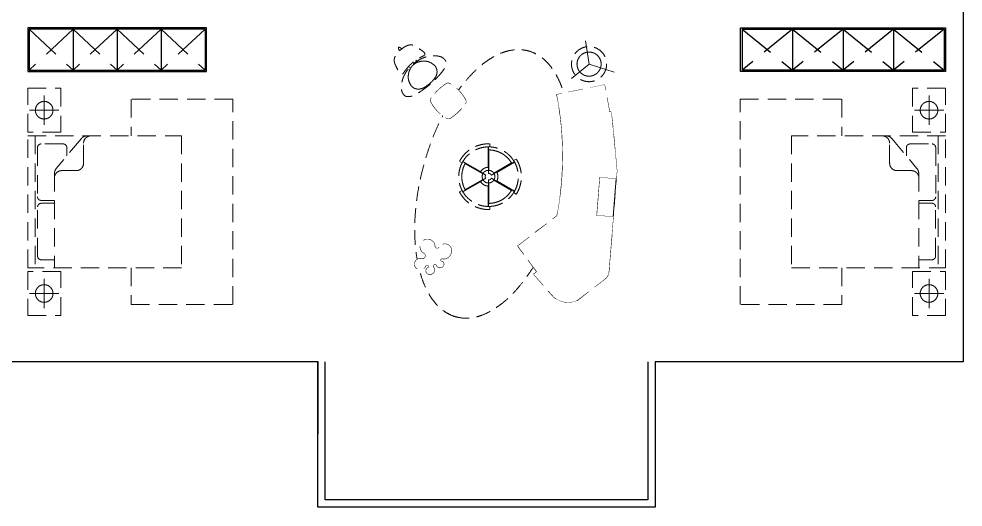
# Model space of a CAD drawing. Extents: x 21921 to 108563, y 14962 to 43474.
# Drawn here: x 84894 to 97774, y 23545 to 30205 of the extents above; entities that cross this region are included whole.
import ezdxf

# ---------------------------------------------------------------- set-up
doc = ezdxf.new("R2010")
doc.units = 0
doc.header["$LTSCALE"] = 1000
doc.header["$MEASUREMENT"] = 0
doc.linetypes.add('DASH', pattern=[0.35, 0.25, -0.1])
doc.linetypes.add('DASHED2', pattern=[0.375, 0.25, -0.125])
for name, color, linetype in [('P平-固定家具（落地到顶）', 134, 'Continuous'), ('WIPEOUT', 250, 'Continuous'), ('平-扶手', 4, 'Continuous')]:
    doc.layers.add(name, color=color, linetype=linetype)
doc.layers.add('平-建筑面积', color=1, linetype='Continuous', plot=False)
doc.layers.add('活动家具', color=53, linetype='DASHED2', lineweight=9)

# ---------------------------------------------------------------- blocks, each defined once
blk = doc.blocks.new('*U16')
at = {"color": 8, "linetype": 'DASH', "ltscale": 333}
for p, q in [((-1250, -425.0533905935008), (-1250, -24.94660940696485)), ((1249.999999999992, -425.053390593268), (1249.999999999992, -24.94660940673202)), ((-1450.053390593268, -225.0000000002328), (-1049.946609406732, -225.0000000002328)), ((1450.05339059326, -225), (1049.946609406725, -225))]:
    blk.add_line(p, q, dxfattribs=at)
blk.add_line((-900.0000000000002, -99.99999513635703), (899.9999999999998, -100.0000048638758))
at = {"lineweight": 9}
for points in [[(-900, -2100.000000000466), (900, -2100.000000000233), (899.9999999999998, 0), (-900.0000000000002, -2.328306436538696e-10)], [(1549.999999999993, 0), (1549.999999999993, -450), (949.9999999999925, -450), (949.9999999999925, 0)], [(-1550, -2.328306436538696e-10), (-1550, -450.0000000002328), (-950.0000000000002, -450.0000000002328), (-950.0000000000002, -2.328306436538696e-10)]]:
    blk.add_lwpolyline(points, close=True, dxfattribs=at)
at = {"color": 8}
for points in [[(-627.0909090881689, -533.9745105059119), (-739.945857986808, -533.9745105059119, -0.4142135623730948), (-789.945857986808, -483.9745105059119), (-789.945857986808, -183.9745105059119, -0.4142135623730951), (-739.945857986808, -133.9745105059119), (-69.88381723745988, -133.9745105059119, -0.4142135623730951), (-19.88381723745988, -183.9745105059119), (-19.88381723745988, -365.9745105059119)], [(789.9458579868003, -365.9745186121436), (789.9458579868003, -184.9745186121436, 0.4142135623730951), (739.9458579868003, -134.9745186121436), (69.76212584098539, -134.9745186123764, 0.4142135623730946), (19.76212584098539, -184.9745186123764), (19.76212584098539, -365.9745186123764)]]:
    blk.add_lwpolyline(points, format="xyb", dxfattribs=at)
for points in [[(-900.0000000000002, -808.736195430276, -0.2222585538757987), (-864.1139402836563, -731.9937517569633), (-453.8385901451113, -389.2320668325992, -0.1757729133651767), (-389.7246498614622, -365.9745105056791), (899.9999999999998, -365.9745210693363)], [(-349.7347078105449, -365.9745107570343, 0.3378679208628964), (-426.0000000000002, -465.9745105059119), (-426.0000000000002, -661.9745105059119, -0.4142135623730951), (-526.0000000000002, -761.9745105059119), (-800.0000000000002, -761.9745105059119, 0.4142135623730951), (-900.0000000000002, -861.9745105059119)]]:
    blk.add_lwpolyline(points, format="xyb")
blk.add_lwpolyline([(900, -1412.635776109935), (1400.370787532855, -1412.635776109935), (1400.370787532855, -2799.999999992026), (-1399.629212467145, -2799.999999992258), (-1399.629212467145, -1412.635776110168), (-900, -1412.635776110168)], dxfattribs=at)
at = {"color": 8, "linetype": 'DASH', "ltscale": 333}
for centre in [(-1250, -225.0000000002328), (1249.999999999992, -225)]:
    blk.add_circle(centre, 120, dxfattribs=at)
blk = doc.blocks.new('*U40')
for p, q in [((2795.499999982398, 0), (0, 0)), ((0, 0), (0, -600)), ((2795.499999982398, -600), (2795.499999982398, 0)), ((0, -600), (2795.499999982398, -600))]:
    blk.add_line(p, q)
at = {"color": 8, "linetype": 'Continuous'}
for p, q in [((2775.499999982398, -19.99999999999977), (20, -20)), ((20, -20), (20, -580)), ((708.8749999955995, -20), (708.8749999955995, -580)), ((1397.749999991199, -20), (1397.749999991199, -580)), ((2086.624999986799, -20), (2086.624999986799, -580)), ((2775.499999982398, -20), (2775.499999982398, -580)), ((20, -580), (2775.499999982398, -580))]:
    blk.add_line(p, q, dxfattribs=at)
at = {"color": 8, "linetype": 'DASH', "ltscale": 2}
for p, q in [((708.8749999955994, -20), (20, -580)), ((20, -20), (708.8749999955994, -580)), ((708.8749999955996, -20), (1397.749999991199, -580)), ((1397.749999991199, -20), (708.8749999955996, -580)), ((2086.624999986799, -20), (1397.749999991199, -580)), ((1397.749999991199, -20), (2086.624999986799, -580)), ((2086.624999986799, -20), (2775.499999982398, -580)), ((2775.499999982398, -20), (2086.624999986799, -580))]:
    blk.add_line(p, q, dxfattribs=at)
at = {"color": 8, "linetype": 'DASH', "ltscale": 90}
blk.add_line((2775.499999982398, -20), (2775.499999982398, -580), dxfattribs=at)
blk = doc.blocks.new('*U49')
at = {"color": 8, "lineweight": 18, "ltscale": 200}
for p, q in [((1549.576353420038, -1157.44774920994), (1722.191503371228, -1363.766112478428)), ((-153.6319049459853, -1749.858638506947), (20.36079744511517, -2051.222818140133)), ((-127.6329944819154, -1794.890068173601), (-153.6319049459853, -1749.858638506947)), ((-146.672450218728, -1745.913360269373), (27.38878276385367, -2047.396319243875)), ((347.3873689600296, -1745.913375526299), (173.3261452039733, -2047.396258699435)), ((354.3467737100145, -1749.858660187951), (180.3540895525366, -2051.222829293838)), ((328.3478668819298, -1794.890087755404), (354.3467737100145, -1749.858660187951)), ((-134.5257881309808, -1798.95065025986), (39.58015447232174, -2100.511009580649)), ((-127.6329944819154, -1794.890068173601), (46.35970790917054, -2096.254247806693)), ((328.3478668819298, -1794.890087755404), (154.3551827244519, -2096.254256861383)), ((335.2407155922556, -1798.9506508587), (161.134754947765, -2100.511020595681)), ((46.35970790917054, -2096.254247806693), (20.36079744511517, -2051.222818140133)), ((154.3551827244519, -2096.254256861383), (180.3540895525366, -2051.222829293838)), ((-407.6212254975981, -2189.781046282227), (-59.63583894912153, -2189.781056809432)), ((-355.6234082054289, -2189.781048381334), (-407.6212254975981, -2189.781046282227)), ((-407.5582093125267, -2197.780749991078), (-59.43569154133729, -2197.780720080998)), ((-355.6234082054289, -2189.781048381334), (-7.638021656952333, -2189.781058908538)), ((-355.5532377892232, -2181.781422935244), (-7.341334541415563, -2181.781412519147)), ((-7.638021656952333, -2189.781058908538), (-59.63583894912153, -2189.781056809432)), ((44.35979563510045, -2189.781061007834), (-7.638021656952333, -2189.781058908538)), ((72.3586183731386, -2141.285677473439), (46.35970790917054, -2096.254247806693)), ((72.35863042036362, -2238.276451497532), (46.35972359226434, -2283.307879064982)), ((128.3562758962653, -2141.285684428927), (154.3551827244519, -2096.254256861383)), ((128.3562879434903, -2238.27645845302), (154.3551984074584, -2283.307888119674)), ((156.3551106814411, -2189.781074918625), (208.3529279735812, -2189.781077017826)), ((556.2681594425812, -2181.781420181047), (208.0562297669239, -2181.781415338912)), ((208.3529279735812, -2189.781077017826), (260.3507452656631, -2189.781079117027)), ((556.3383409500238, -2189.781102803168), (208.3529279735812, -2189.781077017826)), ((608.2731795760919, -2197.780724520057), (260.1506089490867, -2197.780723913951)), ((608.3361582420766, -2189.781104902369), (260.3507452656631, -2189.781079117027)), ((556.3383409500238, -2189.781102803168), (608.3361582420766, -2189.781104902369)), ((-160.5282865103218, -2625.649096760717), (13.53293724563264, -2324.166213587676)), ((-153.6318673932983, -2629.703475738603), (20.36081676409231, -2328.339306632621)), ((-127.6329605650972, -2584.672048170964), (46.35972359226434, -2283.307879064982)), ((-120.6700159251632, -2588.611201562831), (53.43594471942924, -2287.050831825851)), ((46.35972359226434, -2283.307879064982), (20.36081676409231, -2328.339306632621)), ((321.3848775834776, -2588.611198209604), (147.2789085522236, -2287.050823630772)), ((154.3551984074584, -2283.307888119674), (180.3541088714264, -2328.33931778642)), ((328.3479272265104, -2584.672083010904), (154.3551984074584, -2283.307888119674)), ((354.3468376904784, -2629.703512677741), (180.3541088714264, -2328.33931778642)), ((361.2432526832563, -2625.649108888494), (187.1819668448588, -2324.166119397811)), ((328.3479272265104, -2584.672083010904), (354.3468376904784, -2629.703512677741))]:
    blk.add_line(p, q, dxfattribs=at)
for p, q in [((-172.5793216528255, -1761.356195340592), (-200.5177095999825, -1717.501696893392)), ((373.2941841092834, -1761.356180123992), (401.2326213297492, -1717.501695660227)), ((-407.1377880678483, -2167.623376516818), (-459.0860612506949, -2165.355219181725)), ((607.8526989760867, -2167.623354036834), (659.8009923564387, -2165.355229135421)), ((-134.2010320025438, -2640.363702166644), (-158.2108804914169, -2686.486287917574)), ((-127.6329605650972, -2584.672048170964), (-153.6318673932983, -2629.703475738603)), ((334.9159329171234, -2640.36370010451), (358.9258258236514, -2686.486304305872))]:
    blk.add_line(p, q)
at = {"color": 8, "linetype": 'DASH', "lineweight": 18, "ltscale": 200}
for p, q in [((-1367.360920858191, -2699.095891194607), (-1367.34549037824, -2699.111997450196)), ((-1360.139982288718, -2692.177940184672), (-1360.124551843735, -2692.194046473767)), ((-1014.258402675245, -3053.209272539902), (-1014.242968439969, -3053.225382787961))]:
    blk.add_line(p, q, dxfattribs=at)
for points in [[(2210.179324208992, -680.6550534199923), (1848.12876500003, -209.4323484199122), (1829.190754209878, -189.3803184200078), (1808.024704999989, -171.55627420987), (1784.630669999868, -157.0742349999491), (1760.122668419965, -147.0482199999969), (1733.386628419859, -140.3642099999124), (0, 0), (-1005.943505001022, -96.91814500000328)], [(-1003.715466580121, -126.9961899999471), (-1466.026175790001, -211.6603342098824), (-1467.140194999985, -212.7743534198962), (-1467.140194999985, -213.8883199999109), (-1301.153911580099, -1014.855553419882), (-1298.925925790099, -1019.31152499991), (-1294.469901581062, -1022.653530000011), (-1290.013930000132, -1022.653530000011)], [(-1005.943505001022, -96.91814500000328), (-1003.715466580121, -126.9961899999471)], [(-1003.715466580121, -126.9961899999471), (-943.5593765799422, -971.4094884200022)], [(1721.132574999938, -1364.652059209999), (1721.132574999938, -1364.652059209999), (1763.464673419017, -1419.238158419961), (2148.909214999061, -1078.353648419958), (2164.621059420053, -1059.544370609918), (2178.937998319976, -1039.836803959915), (2191.843347989023, -1019.314261759864), (2203.320372089976, -998.0602151899366), (2213.352386910003, -976.1579775399296), (2221.922550849849, -953.6909673599002), (2229.01428545895, -930.7425505699357), (2234.610749138985, -907.3961457199184), (2238.695310809882, -883.7351187299937), (2241.251181499101, -859.8428355198994), (2242.261624869891, -835.8027672700118), (2241.709904579911, -811.6981746399542), (2239.579389550025, -787.6125288099283), (2235.853238180047, -763.6292483299039), (2230.514819389908, -739.8315938599408), (2223.547344209859, -716.3030892099487), (2210.179324208992, -680.6550534199923)], [(2171.189283419866, -866.6933142099006), (2172.303249999881, -828.817240000004), (2170.075264209881, -789.8271992099471), (2162.277234998997, -751.951124999905), (2150.023234209046, -716.3030892099487), (2150.023234209046, -715.189069999964), (2114.375198419904, -669.515019209939)], [(768.6611499991268, -1020.425544210011), (612.7009342098609, -992.5754849999212), (504.3861837498844, -975.810461649904), (395.7554427699652, -961.3254751599161), (286.8539204399567, -949.112894179998), (177.7267732999753, -939.1651926198974), (68.41931578004733, -931.4747917599743), (-41.02329557994381, -926.03400761995), (-150.5559042410459, -922.8353667398915), (-260.133301030146, -921.8711851399858), (-369.7102241499815, -923.1339367299806), (-479.2415170599706, -926.6160427900031), (-588.6820232199971, -932.3098719699483), (-697.9864282000344, -940.207845549914), (-807.1096280899365, -950.3023848099401), (-916.0063610901125, -962.5859110299498), (-1024.631418030011, -977.0507928598672), (-1132.93969499995, -993.6895042099059), (-1290.013930000132, -1022.653530000011)], [(2225.775329999859, -942.4454099998984), (1721.132574999938, -1364.652059209999)], [(1283.329919999, -1688.826544209966), (768.6611499991268, -1020.425544210011)], [(1721.132574999938, -1364.652059209999), (1283.329919999, -1688.826544209966)]]:
    blk.add_lwpolyline(points)
at = {"color": 8, "lineweight": 18, "ltscale": 200}
for points in [[(-1818.309015994659, -475.6797457299799), (-1681.714604055218, -50.25587724997968)], [(-816.5631865810137, -148.1622392099816), (-999.2594950001221, -165.9862834198866)], [(6.684009999036789, -69.06813841988333), (-171.5562215801328, -85.77816341992002)], [(14.48203920898959, -158.1882542099338), (-162.6442257899325, -174.8982792099705)], [(119.198213419877, -169.3282884198707), (-13.36802000086755, -158.1882542099338)], [(125.8822234198451, -80.20811999996658), (-5.569990790914744, -69.06813841988333)], [(768.6611499991268, -1020.425544210011), (839.9572742099408, -137.0222049999284)], [(839.9572742099408, -137.0222049999284), (779.8011842090636, -132.5662334199005)], [(-809.8791765801143, -237.2823549999157), (-991.4614657899365, -255.1063992099371)], [(833.2732642099727, -226.1423734199489), (773.1171742090955, -221.6863492098637)], [(1545.120329210069, -284.0704249999253), (1492.762268419843, -279.6144534199266)], [(1650.950469999108, -202.748338419944), (1505.016269210028, -190.4942850000225)], [(-1818.309015994659, -475.6797457299799), (-2216.62255633522, -536.1566846305432)], [(-1818.309015994659, -475.6797457299799), (-1575.358636935212, -773.8935523105429)], [(1549.576353420038, -1157.44774920994), (2048.649065000005, -725.2150849999161), (2228.003368419129, -933.53341420996)], [(-1886.719379781745, -3428.943231466423), (-1866.847033068305, -3411.826703451054)], [(-1780.679650787817, -3552.055714212554), (-1760.807304074377, -3534.939186197182)]]:
    blk.add_lwpolyline(points, dxfattribs=at)
for points in [[(-150.390224999981, -306.3504934199154), (-178.240231580101, -16.71002499992028), (-822.1332300009672, -79.09415341995191), (-800.9671807901468, -364.2785449998919)], [(763.0911592098419, -346.4545534199569), (785.3711749990471, -63.49809499990079), (131.4522142100614, -11.14003420993686), (109.1721984189935, -297.4384449999779), (763.0911592098419, -349.796558419941)], [(1474.938224209007, -409.9526484198868), (822.1332300000358, -357.5945349999238), (845.5272649999242, -67.95411920989864), (1515.04228420998, -122.5402184199484)], [(2124.401213419857, -662.831009209971), (1725.588599209907, -144.8202342099976), (1502.788283420028, -316.3765084198676), (1901.600845000008, -834.3872834199574)]]:
    blk.add_lwpolyline(points, close=True, dxfattribs=at)
blk.add_lwpolyline([(1545.310478172527, -2994.748226582557, -0.4909678012266122), (1611.970161124395, -2957.939847609279, -0.6084138256019341), (1616.619446069264, -3073.052689424734, 1.219449532824274), (1649.188311085367, -3127.660090690963, -0.6494349803874943), (1762.570182516502, -3190.202030712757, -0.8708445612708156), (1652.875224316755, -3218.653853405518, 1.108303558339656), (1616.52261405185, -3262.756654054643, -2.170094274010708), (1498.530731573032, -3343.574909906154, 0.8997467839739783), (1404.552383411006, -3285.000078703295, -1.712528195763139), (1283.419544130826, -3106.010975482659, 0.7366734857151607), (1307.101023417228, -3029.715093458555, -0.94598475969318), (1404.742185946816, -2831.582350197034, -0.37910990425046), (1500.146068385133, -2972.872717452952, 1.016393802752262), (1545.310478172527, -2994.748226582557, -0.3031661413088181)], format="xyb")
blk.add_circle((-1818.294138967292, -475.3388549043812), 299.2103211052801)
blk.add_circle((-1818.830352354096, -475.4157523868635), 205.8167768904, dxfattribs=at)
for centre, radius, start, end in [((100.3574531584163, -2189.781067963231), 507.9786865200924, 119.9999966573258, 179.9999983255948), ((100.3574531584163, -2189.781067963231), 559.9765048252988, 57.5000055124105, 122.499996164241), ((100.3574531584163, -2189.781067963231), 507.9786865200924, 57.5000055124105, 122.499996164241), ((100.3574531584163, -2189.781067963231), 507.9786865200926, 119.0976603644991, 119.9999966573258), ((100.3574531584163, -2189.781067963231), 507.9786865200926, 60.00000500628581, 60.90233128441626), ((100.3574531584163, -2189.781067963231), 507.9786865200924, 3.341723412281625e-06, 60.00000500628581), ((100.3574695206189, -2189.781062761795), 559.9765048252988, 177.4999988208061, 242.499999929564), ((100.3574531584163, -2189.781067963231), 507.9786865200924, 177.4999988208061, 242.499999929564), ((100.3574531584163, -2189.781067963231), 507.9786865200926, 179.9999983255948, 180.902334617143), ((100.3574531584163, -2189.781067963231), 507.9786865200924, 297.5000021759412, 2.500002841425505), ((100.3574531584163, -2189.781067963231), 559.9765048252988, 297.5000021759412, 2.500002841425505), ((100.3574531584163, -2189.781067963231), 507.9786865199526, 357.7436776772498, 359.097667043921), ((100.3574531584163, -2189.781067963231), 507.9786865200926, 359.097667043921, 3.341723412281625e-06), ((-1178.853683104098, -2635.677850549706), 59.99999999992678, 50.49858517522024, 115.7247000873152), ((-884.0095861377195, -3196.389349523975), 693.4726474298782, 117.5630698843932, 149.981677400939), ((-1711.832513404515, -3375.328944351229), 971.5554033402157, 33.55049667478747, 53.99426085660748), ((100.3574531584163, -2189.781067963231), 507.9786865199526, 237.7436775285804, 239.0976669127141), ((100.3574531584163, -2189.781067963231), 507.9786865200926, 239.0976669127141, 239.9999999999897), ((100.3574531584163, -2189.781067963231), 507.9786865200924, 239.9999999999897, 300.0000016717918), ((100.3574531584163, -2189.781067963231), 507.9786865200926, 300.0000016717918, 300.9023311283502), ((100.3574531584163, -2189.781067963231), 507.9786865199526, 300.9023311283502, 302.2563205074817), ((-1431.575476348225, -2877.795528776889), 60.00000000004612, 151.8200502675437, 217.0461651791766), ((-950.0282848576026, -2874.525352823606), 60.00013953746368, 331.8205669849443, 37.04616989629838), ((-669.7707959435356, -2376.991729604088), 971.5557557001233, 213.5504913598805, 233.9942589658549), ((-1497.593592582605, -2555.932220511851), 693.4719207746324, 297.56306729987, 329.9817476134031), ((-1202.749859285555, -3116.643089633046), 59.99999999996329, 230.4985851557511, 295.7246997227012)]:
    blk.add_arc(centre, radius, start, end)
for radius, start, end in [(455.980868214886, 119.9999966573258, 179.9999983255948), (455.9808682156664, 119.9999966573258, 121.0052365805858), (455.980868214886, 3.341723412281625e-06, 60.00000500628581), (455.9808682156664, 58.99476509256743, 60.00000500628581), (159.9932870929425, 60.00000500628581, 119.9999966573258), (159.9932870929618, 117.1340219567295, 119.9999966573258), (159.9932870928692, 112.8192412067329, 117.1340219567295), (107.9954687877362, 60.00000500628581, 119.9999966573258), (159.9932870928692, 62.86598334970927, 67.18075044961886), (159.9932870929618, 60.00000500628581, 62.86598334970927), (455.9808682156664, 178.9947584131448, 179.9999983255948), (159.9932870929425, 179.9999983255948, 239.9999999999897), (159.9932870929618, 179.9999983255948, 182.8659798646697), (159.9932870928692, 182.8659798646697, 187.1807537849908), (107.9954687877362, 119.9999966573258, 179.9999983255948), (107.9954687877283, 175.7519758366764, 179.9999983255948), (107.9954687877362, 179.9999983255948, 239.9999999999897), (107.9954687877335, 169.3280736407785, 175.7519758366764), (107.9954687877335, 124.248019148535, 130.6719281884095), (107.9954687877283, 119.9999966573258, 124.248019148535), (55.99765048252986, 119.9999966573258, 179.9999983255948), (55.99765048252986, 239.9999999999897, 300.0000016717918), (55.99765048252986, 3.341723412281625e-06, 60.00000500628581), (107.9954687877362, 3.341723412281625e-06, 60.00000500628581), (107.9954687877283, 55.75198251372815, 60.00000500628581), (107.9954687877362, 300.0000016717918, 3.341723412281625e-06), (107.9954687877335, 49.32806665807321, 55.75198251372815), (159.9932870929425, 300.0000016717918, 3.341723412281625e-06), (107.9954687877283, 3.341723412281625e-06, 4.248025828549991), (159.9932870929618, 357.1340149795669, 3.341723412281625e-06), (455.9808682155023, 1.005243261313548, 2.513772500656245), (455.9808682156664, 3.341723412281625e-06, 1.005243261313548), (159.9932870929618, 237.1340159134563, 239.9999999999897), (107.9954687877362, 239.9999999999897, 300.0000016717918), (107.9954687877283, 239.9999999999897, 244.2480229185353), (107.9954687877283, 295.7519791698419, 300.0000016717918), (159.9932870929618, 300.0000016717918, 302.8659831971436), (455.980868214886, 239.9999999999897, 300.0000016717918), (455.9808682156664, 239.9999999999897, 241.0052406674226), (455.9808682155023, 241.0052406674226, 242.5137791887555), (455.9808682155023, 297.4862188413022, 298.9947617576226), (455.9808682156664, 298.9947617576226, 300.0000016717918)]:
    blk.add_arc((100.3574531584163, -2189.781067963231), radius, start, end, dxfattribs=at)
at = {"color": 8, "linetype": 'DASH', "lineweight": 18, "ltscale": 200}
for centre, radius, start, end in [((-883.9183855426381, -3196.484544508799), 683.6044792681728, 117.5930419800015, 149.9517052630117), ((-1178.853683104098, -2635.677850549706), 49.99999999996882, 50.49858517522024, 115.7247000873152), ((-1712.682778084942, -3376.14353228168), 962.7329021812797, 33.52664525191818, 54.01811229066043), ((-1431.575476348225, -2877.795528776889), 50.0000000000483, 151.8200502675437, 217.0461651791766), ((-950.0282848629286, -2874.525352826127), 46.0001395409146, 331.8207915583955, 37.04616989004519), ((-950.0282848602801, -2874.525352826182), 50.00013953869434, 331.8206551674139, 37.04616989629838), ((-668.9205318594468, -2376.177142244956), 962.7332537163744, 213.5266399375547, 234.0181103844906), ((-1497.684792936008, -2555.837025776251), 683.6037522662741, 297.593039383522, 329.9517753669435), ((-1202.749859285555, -3116.643089633046), 49.9999999999627, 230.4985851557511, 295.7246997227012)]:
    blk.add_arc(centre, radius, start, end, dxfattribs=at)
at = {"color": 8}
blk.add_ellipse((223.8612401222636, -2126.364348971227), major_axis=(2267.129476226047, -616.9965345286823), ratio=0.5155611653040851, start_param=4.079980728405007, end_param=10.36316603558459, dxfattribs=at)
for points, knots in [([(-1479.004389478403, -3181.618824796598), (-1524.132164600349, -3129.225325786523), (-1619.420543731103, -3029.561504914775), (-1706.470186189021, -2966.859924104418), (-1793.519828646924, -2904.158343294057), (-1859.53098721095, -2905.155705670611), (-1895.213348475896, -2935.889777748424), (-1930.895709740842, -2966.623849826239), (-1974.277075057471, -3021.29686947861), (-1956.413841485366, -3190.009055512175), (-1956.413841485366, -3190.009055512175), (-1940.937280130165, -3334.028394220844), (-1819.560148186007, -3474.947653483632), (-1819.560148186007, -3474.947653483632), (-1816.224146222565, -3478.820763006461), (-1816.224146222565, -3478.820763006461), (-1694.847014278406, -3619.740022269249), (-1554.711108191026, -3656.387282719865), (-1554.711108191026, -3656.387282719865), (-1390.50864384645, -3699.053985581013), (-1330.010750513684, -3664.253312642959), (-1294.328389248738, -3633.519240565147), (-1258.646027983807, -3602.785168487331), (-1247.877785448916, -3537.650594416522), (-1296.987627336115, -3442.270555005845), (-1346.097469223314, -3346.890515595165), (-1430.540612393015, -3237.885433329506), (-1475.668387514961, -3185.491934319427), (-1475.668387514961, -3185.491934319427), (-1479.004389478403, -3181.618824796598), (-1479.004389478403, -3181.618824796598)], [0, 0, 0, 0, 1, 1, 1, 2, 2, 2, 3, 3, 3, 4, 4, 4, 5, 5, 5, 6, 6, 6, 7, 7, 7, 8, 8, 8, 9, 9, 9, 10, 10, 10, 10]), ([(-1837.23895268637, -3490.960807281615), (-1868.033135650185, -3456.118502090594), (-1871.14725645032, -3452.508349375566), (-1888.603655417333, -3425.845736087795), (-1906.060054384288, -3399.18312280011), (-1946.899373615262, -3328.936777680163), (-1959.512355500105, -3299.67667063441), (-1972.125337384132, -3270.416563589792), (-1994.949211259576, -3270.405163099218), (-2013.217409404111, -3282.993789785269), (-2013.217409404111, -3282.993789785269), (-2024.962445322919, -3293.110070426144), (-2033.468212728651, -3305.156758638514), (-2041.97398013444, -3317.203446850956), (-2087.474797827657, -3377.636492465044), (-2109.567572931992, -3413.187163457391), (-2131.660348037229, -3448.737834448682), (-2200.585833739417, -3528.558826335884), (-2064.425209660869, -3686.641769791291), (-2064.425209660869, -3686.641769791291), (-2061.866506411054, -3689.61243288789), (-2061.866506411054, -3689.61243288789), (-1925.705882332491, -3847.695376343294), (-1836.552394284314, -3791.359163353947), (-1798.120389879885, -3774.778392646866), (-1759.688385474568, -3758.197621940843), (-1693.17998725317, -3722.154448121521), (-1680.005868618522, -3715.527731419454), (-1666.831749983947, -3708.901014717463), (-1655.086714065139, -3698.784734076587), (-1655.086714065139, -3698.784734076587), (-1639.929990250326, -3682.583675207177), (-1636.559099474136, -3660.010096757389), (-1663.627103031889, -3643.200445967846), (-1690.695106590647, -3626.390795177322), (-1754.114111819756, -3575.592874218768), (-1777.895575195405, -3554.378190343334), (-1801.677038570197, -3533.163506468867), (-1804.785866429505, -3529.548794817176), (-1834.680249436555, -3493.931470378215), (-1834.680249436555, -3493.931470378215), (-1837.23895268637, -3490.960807281615), (-1837.23895268637, -3490.960807281615)], [0, 0, 0, 0, 1, 1, 1, 2, 2, 2, 3, 3, 3, 4, 4, 4, 5, 5, 5, 6, 6, 6, 7, 7, 7, 8, 8, 8, 9, 9, 9, 10, 10, 10, 11, 11, 11, 12, 12, 12, 13, 13, 13, 14, 14, 14, 14])]:
    blk.add_open_spline(points, degree=3, knots=knots)
at = {"color": 8, "lineweight": 18, "ltscale": 200}
for points, knots in [([(-1488.941886070359, -3190.178228538487), (-1510.726765315514, -3164.885910313613), (-1553.042139938741, -3125.803377135115), (-1553.042139938741, -3125.803377135115), (-1682.044186096275, -3013.479717192997), (-1783.483393310715, -3098.491501513075), (-1783.483393310715, -3098.491501513075), (-1783.483393310715, -3098.491501513075), (-1863.880519533894, -3167.739471226894), (-1868.998649642774, -3270.491672063064), (-1874.116779751625, -3373.243872899067), (-1841.260676837075, -3431.486789894861), (-1810.527744492705, -3467.167827925437), (-1810.527744492705, -3467.167827925437), (-1807.191742529278, -3471.040937448266), (-1807.191742529278, -3471.040937448266), (-1776.458810184908, -3506.721975478842), (-1723.727714086242, -3547.84608499071), (-1621.351506891107, -3558.010839439372), (-1518.975299697631, -3568.175593885928), (-1438.578173474438, -3498.927624172109), (-1438.578173474438, -3498.927624172109), (-1438.578173474438, -3498.927624172109), (-1339.473141874449, -3411.205854096839), (-1431.440480360106, -3266.983313738252), (-1431.440480360106, -3266.983313738252), (-1463.821004861791, -3219.343656286193), (-1485.605884106932, -3194.051338061319), (-1485.605884106932, -3194.051338061319), (-1488.941886070359, -3190.178228538487), (-1488.941886070359, -3190.178228538487)], [0, 0, 0, 0, 1, 1, 1, 2, 2, 2, 3, 3, 3, 4, 4, 4, 5, 5, 5, 6, 6, 6, 7, 7, 7, 8, 8, 8, 9, 9, 9, 10, 10, 10, 10]), ([(-2047.022903388832, -3705.936061008699), (-2047.022903388832, -3705.936061008699), (-2090.455625573552, -3738.627542326882), (-2103.907908178546, -3723.009396884449), (-2117.13566314982, -3707.651928781484), (-2078.369012725394, -3669.543122423598), (-2078.369012725394, -3669.543122423598)], [0, 0, 0, 0, 2, 2, 2, 3, 3, 3, 3])]:
    blk.add_open_spline(points, degree=3, knots=knots, dxfattribs=at)
for points in [[(-1294.4699015810768, -1022.6535300000105), (-1298.9259257900953, -1019.3115249999046), (-1301.1539115801088, -1014.8555534198722), (-1467.331417400295, -212.96557582020478), (-1466.0261757900103, -211.66033420988379), (-1003.7154665801299, -126.996189999948), (-1005.9435050010195, -96.91814500000373), (-822.1247778389015, -79.2080350741021), (-822.1332300009603, -79.09415341995145), (-178.24023158009857, -16.71002499992028), (-3.581135388230905e-12, 1.8189894035458565e-12), (785.3634448968814, -63.59626738683755), (785.3711749990462, -63.49809499990124), (131.45221421004402, -11.140034209937312), (109.1721984189926, -297.4384449999802), (763.0911592098269, -349.796558419941), (763.0911592098398, -346.4545534198746), (785.3634448968814, -63.59626738683937), (131.49052887359923, -10.647690425905694), (131.45221421004402, -11.140034209937312), (785.3711749990462, -63.49809499990124), (845.4934425545655, -68.37287326992737), (845.5272649999192, -67.95411920989864), (1515.0422842099715, -122.54021841994836), (1733.3866284198687, -140.36420999991196), (1760.1226684199255, -147.04821999998558), (1784.6306699998834, -157.07423499996412), (1808.0247050000091, -171.55627420986093), (1829.1907542099236, -189.3803184200251), (1848.1287650000288, -209.43234841988215), (2210.179324208977, -680.6550534199682), (2223.547344209902, -716.3030892099478), (2230.514819389864, -739.8315938599758), (2235.8532381800414, -763.6292483300363), (2239.5793895500433, -787.6125288098151), (2241.709904579895, -811.6981746399024), (2242.261624869898, -835.8027672698936), (2241.251181499116, -859.8428355198294), (2238.6953108099196, -883.7351187297927), (2234.610749138946, -907.3961457201335), (2229.0142854589167, -930.7425505698084), (2221.9225508498694, -953.6909673599293), (2213.3523869099695, -976.1579775400382), (2203.3203720899623, -998.060215189952), (2191.843347989042, -1019.3142617599692), (2178.9379983200333, -1039.8368039597767), (2164.6210594199965, -1059.5443706098977), (2148.9092149990556, -1078.3536484199699), (1763.464673419, -1419.2381584199634), (1721.1325749999357, -1364.652059209996), (1283.3299199990047, -1688.826544209965), (768.661149999126, -1020.4255442100134), (612.7009342098584, -992.575484999928), (504.386183749999, -975.8104616499095), (395.7554427700259, -961.3254751599238), (286.8539204399352, -949.1128941799857), (177.7267733000991, -939.1651926198938), (68.41931578003869, -931.474791759972), (-41.02329557991328, -926.0340076199459), (-150.5559042409667, -922.8353667398933), (-260.13330103010674, -921.8711851399862), (-369.71022414998015, -923.1339367299815), (-479.24151706000407, -926.6160427900054), (-588.6820232200174, -932.3098719699501), (-697.9864282000376, -940.2078455499154), (-807.1096280899355, -950.3023848099397), (-916.0063610901313, -962.585911029953), (-1024.6314180299953, -977.0507928598663), (-1132.9396949999796, -993.68950420991), (-1290.0139300001401, -1022.6535300000105)], [(-1204.8965328344175, -2581.624451230936), (-1219.2993949601773, -2589.3596493993473), (-1233.5159106020003, -2597.4322209304055), (-1247.5381785424079, -2605.8376792716213), (-1261.3584055223687, -2614.5713528595675), (-1274.96891057265, -2623.6283877162186), (-1288.3621292827165, -2633.003750146676), (-1301.5306180048894, -2642.6922295367804), (-1314.46705799129, -2652.688441249059), (-1327.16425946148, -2662.9868296153845), (-1339.6151655983917, -2673.5816710246827), (-1351.812856470312, -2684.467077103992), (-1363.7505528768313, -2695.6369979910887), (-1375.4216201166003, -2707.0852256968583), (-1386.8195716747068, -2718.805397555558), (-1397.9380728277417, -2730.790999761044), (-1408.7709441645384, -2743.0353709869964), (-1419.3121650204685, -2755.5317060891293), (-1429.5558768236701, -2768.273059887343), (-1439.4963863510648, -2781.252351025693), (-1449.1281688925405, -2794.46236590805), (-1458.4458713214503, -2807.8957627072477), (-1467.4443150697532, -2821.545075445515), (-1476.1184990061522, -2835.402718143884), (-1484.463602215665, -2849.460989038309), (-1486.459718706662, -2853.552592883947), (-1488.1398589447062, -2857.7837666993073), (-1489.494350127651, -2862.1301510254543), (-1490.5153942604868, -2866.566723120449), (-1491.1971130494544, -2871.067941018756), (-1491.535581744218, -2875.6078905799222), (-1491.528851733202, -2880.1604346798977), (-1491.17696176201, -2884.6993636861125), (-1490.4819377104081, -2889.198546349992), (-1489.4477809289615, -2893.6320802482123), (-1488.0804452027928, -2897.9744409065634), (-1486.3878024747476, -2902.200628747923), (-1484.3795975255302, -2906.286313018305), (-1482.0673918716957, -2910.2079718624204), (-1479.4644972042943, -2913.9430277422807), (-1470.2247211174486, -2927.622368151715), (-1460.7538642069476, -2941.142748529249), (-1451.0546605882323, -2954.50026571378), (-1441.1299102974904, -2967.691063560717), (-1430.982478483365, -2980.7113340552155), (-1420.615294579794, -2993.5573184114965), (-1410.031351460348, -3006.225308157965), (-1399.233704574213, -3018.7116462077947), (-1388.2254710641182, -3031.012727914683), (-1377.0098288664685, -3043.1250021134697), (-1365.5900157938975, -3055.0449721453097), (-1353.9693286005854, -3066.7691968671143), (-1342.151122030476, -3078.2942916449633), (-1330.1388078488346, -3089.616929331212), (-1317.9358538573515, -3100.7338412249874), (-1305.5457828929545, -3111.641818015828), (-1292.9721718108779, -3122.3377107101683), (-1280.2186504520193, -3132.8184315404096), (-1267.288900595086, -3143.080954856324), (-1254.1866548937269, -3153.122317998516), (-1240.9156957989085, -3162.9396221537268), (-1237.2955743770547, -3165.700133663563), (-1233.4765684475294, -3168.178216917855), (-1229.480664560979, -3170.3596052451303), (-1225.3308676942916, -3172.2317400880574), (-1221.0510688077195, -3173.78384330482), (-1216.665907301351, -3175.006979220374), (-1212.2006291625369, -3175.8941060703864), (-1207.6809416213264, -3176.4401165416557), (-1203.1328651502668, -3176.64186717562), (-1198.5825836609501, -3176.498196465701), (-1194.0562937595537, -3176.009931544241), (-1189.5800539293773, -3175.1798834206047), (-1185.1796345083974, -3174.012830797792), (-1180.8803693259588, -3172.5154925607867), (-1176.7070098522986, -3170.6964890949926), (-1162.3041303282941, -3162.961281928302), (-1148.0875979326042, -3154.8887002385795), (-1134.065313927538, -3146.483230604117), (-1120.2450716160265, -3137.7495446156004), (-1106.6345520103296, -3128.69249627975), (-1093.2413195630616, -3119.3171193215667), (-1080.072817962971, -3109.628624386684), (-1067.1363659979554, -3099.6323961454023), (-1054.439153487412, -3089.3339902999915), (-1041.9882372862396, -3078.739130496948), (-1029.7905373628275, -3067.8537051459016), (-1017.852832953057, -3056.6837641469638), (-1006.1817587925354, -3045.235515528312), (-994.7838014291593, -3033.5153219958866), (-983.6652956180053, -3021.529697397137), (-972.8324208006095, -3009.2853031007517), (-962.2911976705495, -2996.788944294402), (-952.0474848272784, -2984.0475662025574), (-942.1069755200126, -2971.068250226473), (-932.4751944835745, -2957.8582100084823), (-923.1574948678256, -2944.4247874228076), (-914.159055262475, -2930.7754484950897), (-905.4848768189822, -2916.9177792529213), (-897.1397804709713, -2902.8594815096976), (-895.1437106781523, -2898.7678828440276), (-893.4636140904821, -2894.5367187353177), (-892.1091631070317, -2890.19034820439), (-891.0881553689999, -2885.753793521122), (-890.4064688684075, -2881.2525961500205), (-890.0680281081006, -2876.712669706731), (-890.0747815082627, -2872.160150772085), (-890.4266901892329, -2867.621248422511), (-891.121728195345, -2863.1220933430805), (-892.1558941584683, -2858.6885873918677), (-893.5232343340549, -2854.3462544816757), (-895.2158768771607, -2850.1200936376), (-897.2240771610365, -2846.03443507642), (-899.5362738774352, -2842.112800136323), (-902.1391555956084, -2838.3777658634313), (-911.3789280344461, -2824.698433547896), (-920.8497811215041, -2811.1780611741838), (-930.5489807433589, -2797.820551899781), (-940.4737268659171, -2784.629761865705), (-950.6211543427061, -2771.609499083271), (-960.9883337420108, -2758.7635223347725), (-971.5722721925765, -2746.095540088368), (-982.3699142475682, -2733.609209427496), (-993.3781427666926, -2721.3081349951153), (-1004.5937798160743, -2709.195867953101), (-1016.013587585619, -2697.2759049570623), (-1027.6342693238043, -2685.551687146904), (-1039.4524702893873, -2674.0265991534184), (-1051.4647787198296, -2662.7039681211772), (-1063.6677268162955, -2651.587062748041), (-1076.0577917447292, -2640.679092341512), (-1088.6313966528282, -2629.983205892261), (-1101.384911702695, -2619.50249116505), (-1114.3146551186737, -2609.239973807331), (-1127.4168942502265, -2599.198616475788), (-1140.6878466495584, -2589.3813179810345), (-1144.3079680887206, -2586.620806466033), (-1148.126974036597, -2584.1427232089836), (-1152.122877942268, -2581.9613348814746), (-1156.2726748285713, -2580.0892000409312), (-1160.5524737349392, -2578.5370968292414), (-1164.9376352610352, -2577.3139609214827), (-1169.4029134191576, -2576.4268340819963), (-1173.9226009789843, -2575.88082362396), (-1178.4706774676602, -2575.6790730058847), (-1183.0209589732938, -2575.822743734265), (-1187.5472488894088, -2576.3110086766455), (-1192.0234887324746, -2577.141056823521), (-1196.4239081641986, -2578.308109471722), (-1200.723173355005, -2579.805447736071)], [(1652.875224323336, -3218.6538534121864), (1651.244273490163, -3217.1250006425407), (1649.4993828260936, -3215.7275930491974), (1647.6511179633922, -3214.47009219084), (1645.7106704839953, -3213.360112465269), (1643.6897901524603, -3212.4043750028304), (1641.600713768994, -3211.6086669687425), (1639.4560910733546, -3210.9778065207556), (1637.2689081483973, -3210.5156136343185), (1635.0524087869567, -3210.224886971931), (1632.8200142982473, -3210.1073869367347), (1630.5852422393941, -3210.163825012941), (1628.3616245641304, -3210.393859457673), (1626.1626256843813, -3210.796097370275), (1624.0015609407349, -3211.3681031265824), (1621.8915159756593, -3212.106413127073), (1619.8452674975142, -3213.0065567695956), (1617.8752059152723, -3214.0630835196835), (1615.9932603122977, -3215.269595914536), (1614.2108262135848, -3216.6187883008292), (1612.5386965837647, -3218.102491071787), (1610.9869964737027, -3219.711720135636), (1609.5651217115148, -3221.436731315929), (1608.2816820090661, -3223.2670793543257), (1607.144448828599, -3225.1916811585247), (1606.160308325117, -3227.198882912432), (1605.335219649452, -3229.276530642143), (1604.6741788645122, -3231.412043810477), (1604.181188693213, -3233.5924914944358), (1603.8592342812403, -3235.804670684306), (1603.7102651214839, -3238.035186230301), (1603.7351832494628, -3240.270531952641), (1603.9338377813517, -3242.4971724239435), (1604.3050258276035, -3244.7016249287176), (1604.8464997766748, -3246.8705411036663), (1605.5549809047354, -3248.9907877644746), (1606.4261792289064, -3251.0495264296387), (1607.4548194839201, -3253.034291059827), (1608.6346730648092, -3254.933063542023), (1609.9585957422366, -3256.734346461403), (1611.4185709221588, -3258.4272327202825), (1613.005758187691, -3260.0014715825964), (1614.710546829511, -3261.447530743969), (1616.5226140404607, -3262.7566540515754), (1623.4565802128257, -3264.914283213701), (1630.2034376607708, -3267.600389141973), (1636.7229757185105, -3270.798962885772), (1642.9763385234407, -3274.4909412322195), (1648.9262565936497, -3278.6543203212177), (1654.5372689505982, -3283.264286786486), (1659.775934463474, -3288.2933656410055), (1664.6110311552677, -3293.711584025472), (1669.0137422829864, -3299.486649843856), (1672.9578280828557, -3305.584144221398), (1676.4197821569155, -3311.967726638022), (1679.37897156915, -3318.599351514574), (1681.8177598158366, -3325.4394949610687), (1683.7216119375726, -3332.447390335528), (1685.079181146312, -3339.5812712095176), (1685.8823764512392, -3346.798620292313), (1686.1264108803057, -3354.05642283015), (1685.8098300101833, -3361.311422970293), (1684.9345206344885, -3368.5203815620466), (1683.5056995186649, -3375.640333858218), (1681.531882308508, -3382.628845581162), (1679.0248327777424, -3389.4442658272683), (1675.9994927168768, -3396.045975302618), (1672.4738928815689, -3402.3946284103363), (1668.469045530921, -3408.452387746821), (1664.0088191962354, -3414.1831496092773), (1659.1197964267858, -3419.5527591705554), (1653.831115360156, -3424.5292140388565), (1648.1742960615593, -3429.082854989117), (1642.1830526671104, -3433.1865427293396), (1635.89309245054, -3436.8158196483337), (1629.3419030110722, -3439.949055580892), (1622.5685288507182, -3442.5675767216335), (1615.613338672465, -3444.655776919214), (1608.5177847865245, -3446.201210687582), (1601.3241560581866, -3447.194667379972), (1594.0753258700383, -3447.630226083522), (1586.8144966004234, -3447.5052909073916), (1579.5849421411085, -3446.8206064540336), (1572.4297499888278, -3445.5802533814326), (1565.3915644476021, -3443.791624082752), (1558.5123324725473, -3441.465378628328), (1551.833053669775, -3438.6153812326047), (1545.393535942397, -3435.2586176246687), (1539.2321582390048, -3431.415093814813), (1533.3856418185794, -3427.107716860515), (1527.8888313950422, -3422.3621583424256), (1522.7744874659618, -3417.2067013640526), (1518.0730910628354, -3411.672071986992), (1513.8126620869061, -3405.791256106357), (1510.0185923131046, -3399.5993028578023), (1506.71349405727, -3393.133115727808), (1503.9170654088473, -3386.4312326122194), (1501.6459728319505, -3379.53359613383), (1499.9137518348634, -3372.4813155879356), (1498.7307262994582, -3365.3164219346145), (1498.10394695193, -3358.081617297977), (1498.0371493410337, -3350.8200204653263), (1498.5307315745233, -3343.5749099030904), (1500.2551783185395, -3339.643420815575), (1501.671588540221, -3335.5907543967696), (1502.7715415137118, -3331.441004226662), (1503.5484978888085, -3327.218841059587), (1503.997838568194, -3322.9493661536926), (1504.1168921685194, -3318.6579620409993), (1503.9049509020865, -3314.370141625241), (1503.363274784732, -3310.111396504659), (1502.495084144872, -3305.907045421427), (1501.3055404782906, -3301.782083738758), (1499.8017157624265, -3297.761034840502), (1497.9925504126338, -3293.867804336756), (1495.8888001303471, -3290.1255379421764), (1493.5029719592035, -3286.5564838719806), (1490.849249929144, -3283.1818605736844), (1487.9434107307266, -3280.0217305809265), (1484.8027299208024, -3277.094881239337), (1481.4458792173098, -3274.4187130135524), (1477.8928154937312, -3272.0091360394053), (1474.1646621330647, -3269.8804755362785), (1470.283583446884, -3268.045386641999), (1466.2726529058655, -3266.5147791765417), (1462.155715965271, -3265.2977527818675), (1457.957248300911, -3264.401542823471), (1453.7022102983792, -3263.831477375291), (1449.415898660597, -3263.590945543669), (1445.1237960159458, -3263.6813773187228), (1440.8514194209974, -3264.1022350728804), (1436.6241686586834, -3264.8510167571408), (1432.467175233489, -3265.9232707760534), (1428.4051529617625, -3267.3126224529724), (1424.4622510451206, -3269.0108119282677), (1420.6619105006541, -3271.0077432651606), (1417.0267248012385, -3273.29154447126), (1413.5783055547333, -3275.8486380789595), (1410.337154020388, -3278.6638218650824), (1407.3225392264765, -3281.72035922989), (1404.5523834135859, -3285.000078698127), (1399.9549838451067, -3293.4018513238384), (1394.7232598314058, -3301.424003771326), (1388.8883806307435, -3309.018742131543), (1382.4851089440153, -3316.1408189180047), (1375.551593807463, -3322.7478026396097), (1368.1291433106564, -3328.800330596493), (1360.2619784935632, -3334.262343392804), (1351.9969698890231, -3339.101299769255), (1343.383358280233, -3343.2883704755395), (1334.47246133694, -3346.798610027528), (1325.3173678779835, -3349.611105326031), (1315.972621581877, -3351.7091002516154), (1306.49389602969, -3353.080095493241), (1296.9376630162124, -3353.715923015918), (1287.360856105673, -3353.612794723748), (1277.8205314362458, -3352.771325028417), (1268.3735277943244, -3351.196527188691), (1259.0761279838061, -3348.897783442719), (1249.9837235076168, -3345.8887891110826), (1241.150484559551, -3342.18747100362), (1232.6290372921892, -3337.8158806161277), (1224.470150283967, -3332.8000627532583), (1216.7224320730793, -3327.169900360307), (1209.4320415603731, -3320.9589364883573), (1202.6424130066055, -3314.2041744534567), (1196.3939972622843, -3306.9458573804345), (1190.7240207720374, -3299.2272284447736), (1185.6662637890422, -3291.094273240957), (1181.2508591210135, -3282.595445812192), (1177.5041126067508, -3273.781379973756), (1174.44834639277, -3264.7045876498223), (1172.1017659436545, -3255.4191460210027), (1170.4783515787105, -3245.9803753464894), (1169.5877751807611, -3236.444509380266), (1169.43534257359, -3226.868360344948), (1170.0219619112665, -3217.308980459252), (1171.3441382674962, -3207.823322035644), (1173.3939944575995, -3198.4678981731854), (1176.1593179686722, -3189.2984460671155), (1179.6236337185737, -3180.3695949410553), (1183.7663022102506, -3171.7345405802303), (1188.5626424964983, -3163.4447284047374), (1193.9840792226262, -3155.549546971046), (1199.9983128710921, -3148.0960337277475), (1206.5695121936278, -3141.128594778616), (1213.6585276845549, -3134.6887403225164), (1221.2231248234214, -3128.8148373463855), (1229.218235697352, -3123.5418810446504), (1237.5962275039792, -3118.901286326905), (1246.3071863354194, -3114.9207006560127), (1255.299214552367, -3111.623839331671), (1264.5187399768404, -3109.030344200794), (1273.9108350613305, -3107.1556666364636), (1283.4195441329584, -3106.0109754826594), (1286.6350673912798, -3105.887181539328), (1289.8315551661758, -3105.5165325542484), (1292.9900846618593, -3104.9012227216576), (1296.0919577906684, -3104.0448945964854), (1299.1188118633343, -3102.9526175309056), (1302.0527282937283, -3101.6308576644115), (1304.8763386745964, -3100.0874396451172), (1307.572927596268, -3098.3315003088414), (1310.1265315997762, -3096.3734345902144), (1312.5220336784269, -3094.2248339860116), (1314.7452527685587, -3091.8984179349804), (1316.7830276995887, -3089.407958520403), (1318.6232951064867, -3086.7681989411394), (1320.255160843297, -3083.9947662337872), (1321.6689644751164, -3081.1040787626407), (1322.8563364666143, -3078.1132490250893), (1323.810247728559, -3075.0399823478333), (1324.5250512292012, -3071.9024720736397), (1324.996515423894, -3068.719291859087), (1325.2218493053808, -3065.5092857209233), (1325.1997189260867, -3062.2914564818993), (1324.930255295022, -3059.0848532765235), (1324.4150536021457, -3055.9084587826246), (1323.6571637751308, -3052.7810768463573), (1322.6610724240807, -3049.721221165846), (1321.4326762814628, -3046.7470056924803), (1319.979247294171, -3043.876037398664), (1318.3093895745455, -3041.1253120467927), (1316.4329884651563, -3038.511113576543), (1314.361152018794, -3036.048917706041), (1312.1061452402905, -3033.753300317606), (1309.6813174792187, -3031.637851170407), (1307.1010234035525, -3029.7150934508436), (1299.785062287239, -3025.207155960124), (1292.8411266649048, -3020.1448891211826), (1286.311126075094, -3014.558845819107), (1280.2344717862875, -3008.482740147704), (1274.647838933597, -3001.953243930933), (1269.5849451689978, -2995.0097653931934), (1265.0763471613334, -2987.6942113143164), (1261.1492561741013, -2980.050734104717), (1257.8273738341584, -2972.1254653272417), (1255.1307490825423, -2963.9662372740113), (1253.0756571707948, -2955.622294278646), (1251.6745014330252, -2947.143995506239), (1250.935738426667, -2938.5825110148608), (1250.8638268936334, -2929.98951292298), (1251.4592008499, -2921.416863546744), (1252.7182669661308, -2912.916302389348), (1254.6334262548116, -2904.5391338716063), (1257.1931199333965, -2896.3359176884574), (1260.3818991862988, -2888.3561636601744), (1264.180518404949, -2880.6480329200153), (1268.5660513430294, -2873.2580472417685), (1273.5120294859062, -2866.2308082614973), (1278.9886017991225, -2859.608728288126), (1284.9627148918062, -2853.4317743275196), (1291.3983125076254, -2847.7372268649906), (1298.2565531392656, -2842.559454862069), (1305.4960444530857, -2837.929708325525), (1313.0730931091127, -2833.8759297005927), (1320.941968468421, -2830.422585226693), (1329.055178596603, -2827.590517273504), (1337.3637568973752, -2825.3968185485955), (1345.8175576462586, -2823.8547289358357), (1354.3655586409511, -2822.9735555871857), (1362.9561691414917, -2822.758616750164), (1371.537541241837, -2823.2112096700166), (1380.05788279353, -2824.3286027603), (1388.465769992845, -2826.1040520891397), (1396.7104577448256, -2828.5268420816697), (1404.7421859310607, -2831.5823501929717), (1414.1387827567858, -2834.3894124122467), (1423.2941111625314, -2837.904464615397), (1432.1549139721533, -2842.1070595015553), (1440.6696472851595, -2846.9727502866936), (1448.7887803111607, -2852.4732329122535), (1456.4650834939239, -2858.5765106918025), (1463.653903248915, -2865.24708043796), (1470.3134217162826, -2872.4461389868884), (1476.4049000182335, -2880.131808918971), (1481.892903605768, -2888.2593821626433), (1486.7455083838818, -2896.781580064331), (1490.9344864162101, -2905.648828411636), (1494.435470128907, -2914.809545809935), (1497.2280940584935, -2924.2104437349203), (1499.2961133191338, -2933.7968365156103), (1500.6274981003137, -2943.5129594446666), (1501.2145036450179, -2953.302293165537), (1501.0537153015478, -2963.1078924494495), (1500.146068386783, -2972.8727174496835), (1499.3388466957306, -2974.6393318643213), (1498.6706729187401, -2976.463085453015), (1498.145549723672, -2978.33305309405), (1497.7666228396615, -2980.2380328223135), (1497.5361622127898, -2982.1666129342057), (1497.455548408084, -2984.1072403489916), (1497.5252643392669, -2986.048289817054), (1497.7448923758773, -2987.978133560483), (1498.1131168451016, -2989.8852109288127), (1498.6277319132178, -2991.7580976526137), (1499.285654799588, -2993.585574280125), (1500.0829442439374, -2995.356693386924), (1501.01482411624, -2997.0608451560192), (1502.075712028038, -2998.687820935537), (1503.259252773419, -3000.2278743932275), (1504.558356399676, -3001.671779901477), (1505.965240679375, -3003.0108878030533), (1507.4714777294391, -3004.2371762265234), (1509.0680444980721, -3005.343299140954), (1510.7453768169564, -3006.3226303620045), (1512.4934266950643, -3007.169303245818), (1514.301722510665, -3007.8782458329133), (1516.1594317412155, -3008.4452112315494), (1518.055425855113, -3008.8668030585623), (1519.9783469767053, -3009.1404957852546), (1521.9166759252244, -3009.2646498664785), (1523.858801219905, -3009.238521562256), (1525.793088638149, -3009.0622673931334), (1527.7079509098414, -3008.7369432025425), (1529.5919171304, -3008.2644978318176), (1531.4337014767855, -3007.6477614457426), (1533.222270814785, -3006.8904285785575), (1534.946910792486, -3005.997036002007), (1536.5972900242466, -3004.9729355479953), (1538.1635219803702, -3003.8242620486462), (1539.6362242120426, -3002.5578965858485), (1541.0065745564061, -3001.1814252704135), (1542.2663639854616, -2999.7030937977797), (1543.408045781855, -2998.1317580525256), (1544.4247807471963, -2996.476831057532), (1545.310478172045, -2994.7482265856697), (1546.0070563416093, -2991.155694972078), (1546.9746261997552, -2987.626486404908), (1548.2075920563957, -2984.1810111492578), (1549.6988233723737, -2980.8391952202696), (1551.4396959969738, -2977.620365146179), (1553.4201420435832, -2974.5431361983347), (1555.6287081146188, -2971.6253047345854), (1558.0526215393404, -2968.8837452786574), (1560.6778642412883, -2966.334312930695), (1563.4892538081772, -2963.9917516734035), (1566.4705312954716, -2961.8696091040306), (1569.6044552557646, -2959.9801580853423), (1572.8729014502808, -2958.3343257686947), (1576.2569676656653, -2956.9416303996795), (1579.7370830300697, -2955.810126271816), (1583.2931211962566, -2954.9463571466194), (1586.9045167370562, -2954.355318409457), (1590.5503840802864, -2954.040428180023), (1594.2096382949594, -2954.003507544529), (1597.8611170306294, -2954.244770023922), (1601.483702904274, -2954.7628203390427), (1605.0564456273112, -2955.554662479861), (1608.558683166096, -2956.6157170321258), (1611.970161235505, -2957.9398476612178), (1616.4699595081593, -2960.261396628034), (1620.7749570245471, -2962.926874161934), (1624.8589195330676, -2965.9200370924973), (1628.6969597487184, -2969.2226453651924), (1632.2656890139458, -2972.8145731945588), (1635.5433598268799, -2976.673931708856), (1638.5099983686066, -2980.7772023388043), (1641.1475262217332, -2985.0993801375316), (1643.4398705385943, -2989.6141261583907), (1645.3730619876176, -2994.2939279620214), (1646.935319881215, -2999.1102672745883), (1648.1171239661016, -3004.0337937754603), (1648.9112724388956, -3009.034503955326), (1649.312925833188, -3014.0819239547627), (1649.319636510812, -3019.1452952690815), (1648.931363577537, -3024.1937621877746), (1648.1504731322334, -3029.196559826326), (1646.9817238481517, -3034.123201604536), (1645.432237973932, -3038.9436650288812), (1643.5114579313622, -3043.6285746467856), (1641.2310887741023, -3048.1493810578663), (1638.6050268581896, -3052.478534891317), (1635.649275158971, -3056.5896546891845), (1632.3818457504358, -3060.4576876725077), (1628.8226500413302, -3064.059062410599), (1624.9933774369292, -3067.3718324631463), (1620.9173631658014, -3070.3758101197523), (1616.6194460771287, -3073.0526894219465), (1614.3050566445522, -3073.974682389955), (1612.0683006126808, -3075.071674610791), (1609.9223869200553, -3076.337187906851), (1607.8799880448933, -3077.7637489162153), (1605.9531651690343, -3079.342933225837), (1604.1532969518273, -3081.0654151210647), (1602.4910123346244, -3082.9210226577243), (1600.9761277726068, -3084.898797731503), (1599.6175892647138, -3086.9870607899456), (1598.4234195239292, -3089.173479804884), (1597.4006705999523, -3091.445143097981), (1596.5553822340355, -3093.7886355893615), (1595.8925461919143, -3096.1901180190193), (1595.4160767853796, -3098.635408673181), (1595.1287877567559, -3101.110067132994), (1595.0323756625971, -3103.5994795509755), (1595.1274098548724, -3106.088944951617), (1595.4133291186927, -3108.563762046531), (1595.888444986481, -3111.009316051428), (1596.549951709129, -3113.4111649922643), (1597.3939428249696, -3115.755124990872), (1598.4154342290797, -3118.027354026427), (1599.6083936063574, -3120.214433678121), (1600.9657760547868, -3122.3034483662927), (1602.4795656883684, -3124.282061624097), (1604.1408229741587, -3126.1385889492667), (1605.9397375237738, -3127.8620668057756), (1607.8656860276653, -3129.4423173678942), (1609.9072949899767, -3130.870008624326), (1612.0525078936353, -3132.136709487464), (1614.2886563988577, -3133.2349395823294), (1616.6025351548024, -3134.1582134211776), (1618.9804797823986, -3134.9010787028988), (1621.4084475680045, -3135.4591485110345), (1623.8721003912294, -3135.8291272202714), (1626.356889397284, -3136.0088299584263), (1628.8481409137512, -3135.9971955089923), (1631.3311431045001, -3135.794292578045), (1633.7912328490104, -3135.401319388504), (1636.2138823338587, -3134.8205966041496), (1638.5847848453484, -3134.0555536251773), (1640.889939256359, -3133.110708336213), (1643.1157327085816, -3131.9916404264036), (1645.2490210018718, -3130.7049584391207), (1647.2772062160527, -3129.258260745866), (1649.1883111066422, -3127.660090674859), (1653.6498159637465, -3124.5452919691375), (1658.3371430874115, -3121.7819677024627), (1663.222661201541, -3119.3864073664313), (1668.2775707160094, -3117.3727325248547), (1673.472073497077, -3115.752813568696), (1678.7755485241196, -3114.536199741433), (1684.1567323971146, -3113.730062847313), (1689.583903631004, -3113.339154974362), (1695.0250696502844, -3113.365780481353), (1700.448155381768, -3113.8097824138576), (1705.8211923335389, -3114.6685434294864), (1711.1125070457406, -3115.937001226822), (1716.290907802056, -3117.607678387133), (1721.325868501534, -3119.670726452936), (1726.187708606489, -3122.1139839835523), (1730.8477681060504, -3124.9230482454777), (1735.2785764637347, -3128.0813601148907), (1739.4540145532787, -3131.570301691865), (1743.3494686279043, -3135.3693060508413), (1746.9419754157607, -3139.455978480374), (1750.210357485788, -3143.8062284974885), (1753.1353480863668, -3148.394411858423), (1755.699704720726, -3153.1934817286065), (1757.8883107894876, -3158.1751481207725), (1759.688264701413, -3163.3100446613084), (1761.0889559268414, -3168.567901701786), (1762.0821275455583, -3173.9177247552007), (1762.6619249204825, -3179.32797720505), (1762.824930210074, -3184.7667662102085), (1762.570182516145, -3190.2020307096777), (1762.9118166343055, -3194.6186259367933), (1762.9106748806169, -3199.0484144156353), (1762.5667641015898, -3203.464832947315), (1761.882146556074, -3207.8413985057455), (1760.8609275488911, -3212.1518670429505), (1759.509230813422, -3216.370390861326), (1757.8351617906806, -3220.471673609197), (1755.8487590250877, -3224.431121970234), (1753.5619339683942, -3228.2249931371243), (1750.988399552733, -3231.8305371851593), (1748.143587961144, -3235.2261334920204), (1745.0445580884934, -3238.3914203857066), (1741.7098932480412, -3241.307417243172), (1738.1595897366321, -3243.956638307511), (1734.4149369270472, -3246.3231975411923), (1730.4983896064168, -3248.3929038865817), (1726.4334333262414, -3250.1533463625356), (1722.2444435714071, -3251.5939684867635), (1717.9565395927748, -3252.706131577714), (1713.5954337796984, -3253.4831665563743), (1709.1872774759036, -3253.9204139373564), (1704.7585041630646, -3254.015251769478), (1700.335670952647, -3253.7671113582737), (1695.945299336307, -3253.177480676164), (1691.6137161499616, -3252.2498954398443), (1687.3668957050745, -3250.989917908378), (1683.230304033871, -3249.4051035291486), (1679.2287461824135, -3247.504955631661), (1675.3862174673147, -3245.300868440888), (1671.7257595879632, -3242.806058751877), (1668.2693224571299, -3240.035486675313), (1665.0376325784237, -3237.0057659293107), (1662.0500687599774, -3233.7350642153615), (1659.3245459095394, -3230.242994275824), (1656.8774076078278, -3226.5504962862333), (1654.7233281043327, -3222.6797122876724)]]:
    blk.add_wipeout(points).dxf.layer = 'WIPEOUT'
blk = doc.blocks.new('*U18')
for p, q in [((2439.999999981467, 0), (0, 0)), ((0, 0), (0, -600)), ((2439.999999981467, -600), (2439.999999981467, 0)), ((0, -600), (2439.999999981467, -600))]:
    blk.add_line(p, q)
at = {"color": 8, "linetype": 'Continuous'}
for p, q in [((2419.999999981467, -19.99999999999977), (20, -20)), ((20, -20), (20, -580)), ((619.9999999953667, -20), (619.9999999953667, -580)), ((1219.999999990733, -20), (1219.999999990733, -580)), ((1819.9999999861, -20), (1819.9999999861, -580)), ((2419.999999981467, -20), (2419.999999981467, -580)), ((20, -580), (2419.999999981467, -580))]:
    blk.add_line(p, q, dxfattribs=at)
at = {"color": 8, "linetype": 'DASH', "ltscale": 2}
for p, q in [((619.9999999953666, -20), (20, -580)), ((20, -20), (619.9999999953666, -580)), ((619.9999999953668, -20), (1219.999999990733, -580)), ((1219.999999990733, -20), (619.9999999953668, -580)), ((1819.9999999861, -20), (1219.999999990733, -580)), ((1219.999999990733, -20), (1819.9999999861, -580)), ((1819.9999999861, -20), (2419.999999981467, -580)), ((2419.999999981467, -20), (1819.9999999861, -580))]:
    blk.add_line(p, q, dxfattribs=at)
at = {"color": 8, "linetype": 'DASH', "ltscale": 90}
blk.add_line((2419.999999981467, -20), (2419.999999981467, -580), dxfattribs=at)

msp = doc.modelspace()

# ---------------------------------------------------------------- linework, layer by layer
at = {"layer": '平-建筑面积'}
msp.add_lwpolyline([(84773.70152820693, 36225.21380195353), (97773.70152822277, 36225.21380191407), (97773.70152834337, 25525.21380195516), (93573.70152819669, 25525.21380195493), (93573.70152819622, 23545.21380194026), (88970.93571291817, 23545.21380181011), (88976.46734348079, 25525.21380182478), (84773.70152820693, 25525.21380195388), (84773.70152837923, 36225.21380195353)], dxfattribs=at)
at = {"layer": '平-扶手'}
for points in [[(93573.70152819622, 25525.2138019554), (93573.70152819669, 23545.21380194026), (88973.70152813476, 23545.21380193072), (88973.70152826421, 25525.21380171628)], [(93473.70152819622, 25525.2138019554), (93473.70152819669, 23645.21380194003), (89073.70152814081, 23645.21380193095), (89073.70152826421, 25525.21380171034)]]:
    msp.add_lwpolyline(points, dxfattribs=at)

# ---------------------------------------------------------------- block references
at = {"layer": 'P平-固定家具（落地到顶）'}
msp.add_blockref('*U18', (85013.70152807748, 30085.21380189323), dxfattribs=at)
at = {"layer": 'P平-固定家具（落地到顶）', "xscale": -1}
msp.add_blockref('*U40', (97533.70152818924, 30085.21380195831), dxfattribs=at)
at = {"layer": '活动家具', "color": 1, "xscale": -1, "rotation": 90}
msp.add_blockref('*U16', (85013.70152820693, 27709.21458375518), dxfattribs=at)
at = {"layer": '活动家具', "color": 1, "rotation": 270}
msp.add_blockref('*U16', (97533.70152818924, 27709.21458375413), dxfattribs=at)

# ---------------------------------------------------------------- next in the draw order: block references
at = {"layer": '活动家具', "color": 1, "xscale": 0.8, "yscale": 0.8, "zscale": 0.8, "rotation": 270}
msp.add_blockref('*U49', (93051.72791650379, 28133.27225066867), dxfattribs=at)

doc.saveas('drawing.dxf')
